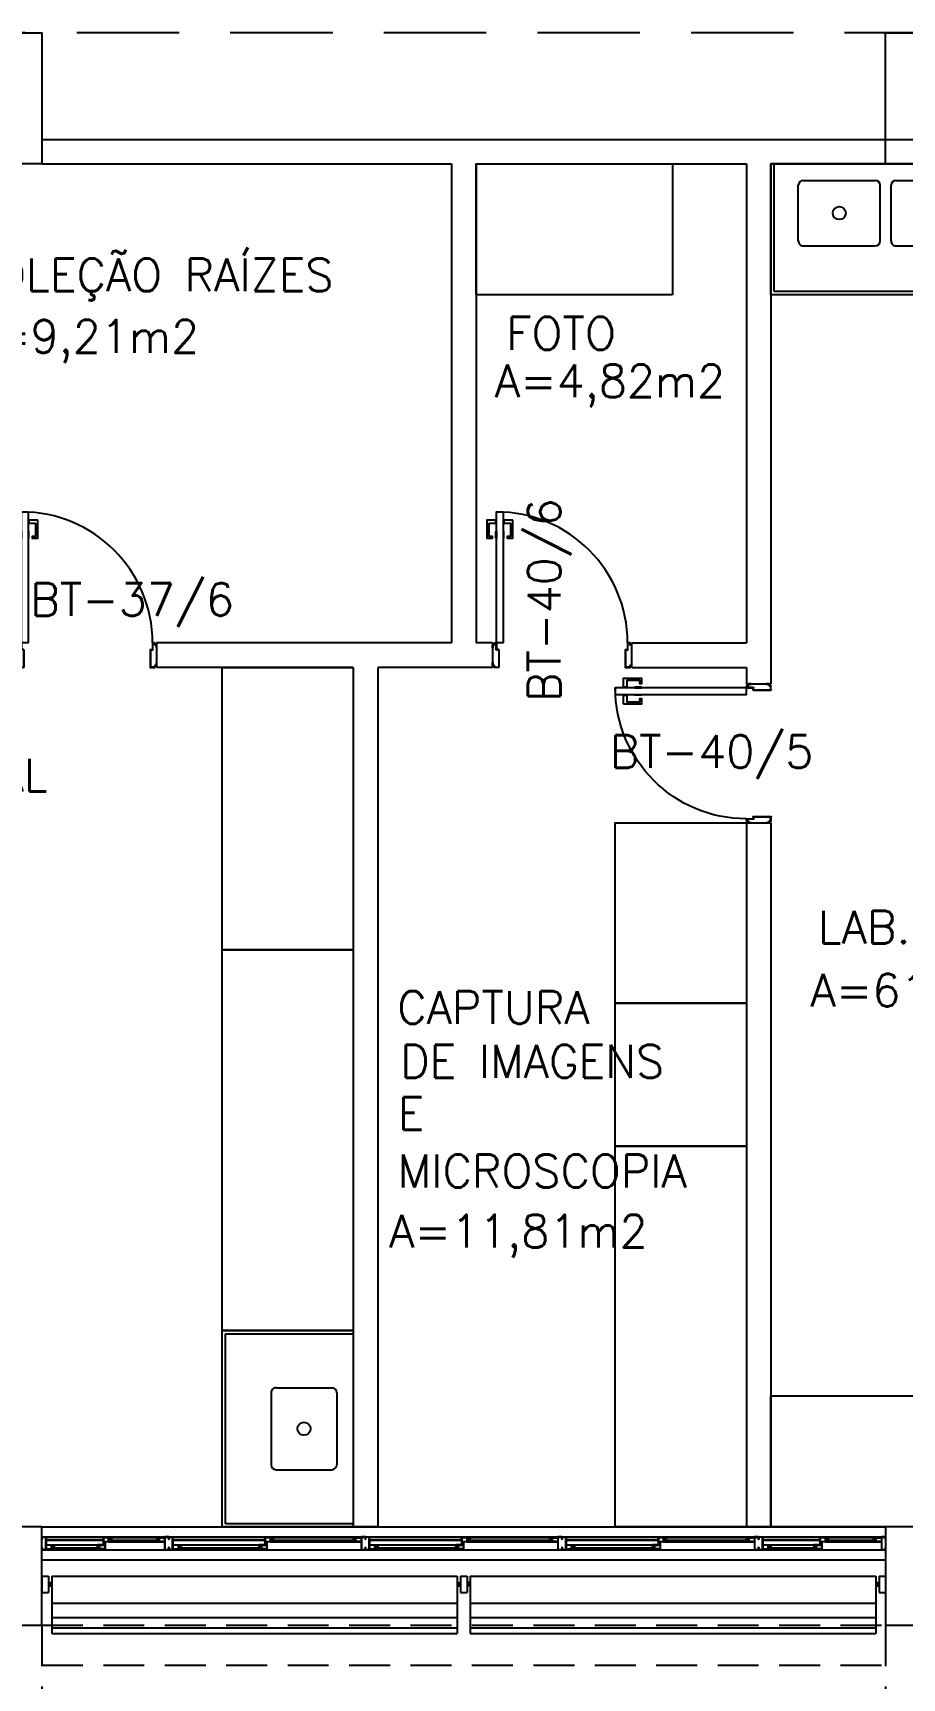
# Model space of a CAD drawing. Header units: millimetres. Extents: x 2128 to 2646, y 1972 to 2207.
# Drawn here: x 2414.61 to 2419.91, y 2008.99 to 2019.04 of the extents above; entities that cross this region are included whole.
import ezdxf

# ---------------------------------------------------------------- set-up
doc = ezdxf.new("R2010")
doc.units = ezdxf.units.MM
doc.linetypes.add('HIDDEN', pattern=[0.375, 0.25, -0.125])
for name, color, linetype in [('AR-ALV', 2, 'Continuous'), ('AR-BANCADAS', 1, 'Continuous'), ('AR-BRISES', 1, 'Continuous'), ('AR-ESQ', 1, 'Continuous'), ('AR-ESTC', 3, 'Continuous'), ('AR-PEITORIL', 1, 'Continuous'), ('AR-PERGOLAPROJ', 1, 'HIDDEN'), ('AR-PORTA', 1, 'Continuous'), ('AR-PROJ', 1, 'HIDDEN'), ('BC- VISTA', 1, 'Continuous'), ('BC-CUBA', 1, 'Continuous'), ('BR-LINHAS', 1, 'Continuous'), ('BR-MONTANTE', 242, 'Continuous'), ('BR-PAINEL', 1, 'Continuous'), ('BR-SUPORTE', 1, 'Continuous'), ('COZ1', 1, 'Continuous'), ('DT-ESQ-BAGUETE-C', 1, 'Continuous'), ('DT-ESQ-BAGUETE-V', 1, 'Continuous'), ('DT-ESQ-CHAPA DOBRADA-V', 1, 'Continuous'), ('DT-ESQ-PERFIL CADEIRA-C', 2, 'Continuous'), ('DT-ESQ-PERFIL CADEIRA-V', 2, 'Continuous'), ('DT-ESQ-PERFIL U SIMPLES-C', 2, 'Continuous'), ('DT-ESQ-PERFIL U-C', 2, 'Continuous'), ('DT-ESQ-PERFIL U-V', 1, 'Continuous'), ('DT-ESQ-VIDRO-C', 2, 'Continuous'), ('DT-TXTMOD', 1, 'Continuous'), ('ENDEREÇO', 2, 'Continuous'), ('maçaneta', 1, 'Continuous'), ('mov', 1, 'Continuous'), ('PG-PROJ', 1, 'HIDDEN'), ('PM-PERFIL U-C', 2, 'Continuous'), ('pm1', 2, 'Continuous'), ('TEXTO', 2, 'Continuous'), ('Área', 2, 'Continuous')]:
    doc.layers.add(name, color=color, linetype=linetype)
doc.styles.add('S10', font='simplex.shx', dxfattribs={"height": 0.1})
doc.styles.add('UNB-100', font='simplex.shx', dxfattribs={"height": 0.2})
doc.styles.add('UNB1-100', font='simplex.shx', dxfattribs={"height": 0.2})

# ---------------------------------------------------------------- blocks, each defined once
blk = doc.blocks.new('EF40-P')
at = {"layer": 'DT-ESQ-BAGUETE-C', "ltscale": 0.1}
for points in [[(0.422, -0.08), (0.409, -0.08), (0.409, -0.079), (0.422, -0.079, 0.414214), (0.422, -0.078), (0.422, -0.067, 0.414214), (0.422, -0.067), (0.409, -0.067), (0.409, -0.065), (0.422, -0.065, -0.414214), (0.424, -0.067), (0.424, -0.079, -0.414214)], [(0.702, -0.08), (0.715, -0.08), (0.715, -0.079), (0.702, -0.079, -0.414214), (0.702, -0.078), (0.702, -0.067, -0.414214), (0.702, -0.067), (0.715, -0.067), (0.715, -0.065), (0.702, -0.065, 0.414214), (0.7, -0.067), (0.7, -0.079, 0.414214)], [(1.41, -0.08), (1.396, -0.08), (1.396, -0.079), (1.409, -0.079, 0.414214), (1.41, -0.078), (1.41, -0.067, 0.414214), (1.409, -0.067), (1.396, -0.067), (1.396, -0.065), (1.41, -0.065, -0.414214), (1.411, -0.067), (1.411, -0.079, -0.414214)], [(1.901, -0.08), (1.915, -0.08), (1.915, -0.079), (1.902, -0.079, -0.414214), (1.901, -0.078), (1.901, -0.067, -0.414214), (1.902, -0.067), (1.915, -0.067), (1.915, -0.065), (1.901, -0.065, 0.414214), (1.9, -0.067), (1.9, -0.079, 0.414214)], [(2.61, -0.08), (2.596, -0.08), (2.596, -0.079), (2.609, -0.079, 0.414214), (2.61, -0.078), (2.61, -0.067, 0.414214), (2.609, -0.067), (2.596, -0.067), (2.596, -0.065), (2.61, -0.065, -0.414214), (2.611, -0.067), (2.611, -0.079, -0.414214)], [(3.101, -0.08), (3.115, -0.08), (3.115, -0.079), (3.102, -0.079, -0.414214), (3.101, -0.078), (3.101, -0.067, -0.414214), (3.102, -0.067), (3.115, -0.067), (3.115, -0.065), (3.101, -0.065, 0.414214), (3.1, -0.067), (3.1, -0.079, 0.414214)], [(3.81, -0.08), (3.796, -0.08), (3.796, -0.079), (3.809, -0.079, 0.414214), (3.81, -0.078), (3.81, -0.067, 0.414214), (3.809, -0.067), (3.796, -0.067), (3.796, -0.065), (3.81, -0.065, -0.414214), (3.811, -0.067), (3.811, -0.079, -0.414214)], [(4.301, -0.08), (4.315, -0.08), (4.315, -0.079), (4.302, -0.079, -0.414214), (4.301, -0.078), (4.301, -0.067, -0.414214), (4.302, -0.067), (4.315, -0.067), (4.315, -0.065), (4.301, -0.065, 0.414214), (4.3, -0.067), (4.3, -0.079, 0.414214)], [(4.797, -0.08), (4.784, -0.08), (4.784, -0.079), (4.797, -0.079, 0.414214), (4.797, -0.078), (4.797, -0.067, 0.414214), (4.797, -0.067), (4.784, -0.067), (4.784, -0.065), (4.797, -0.065, -0.414214), (4.799, -0.067), (4.799, -0.079, -0.414214)], [(5.076, -0.08), (5.09, -0.08), (5.09, -0.079), (5.077, -0.079, -0.414214), (5.076, -0.078), (5.076, -0.067, -0.414214), (5.077, -0.067), (5.09, -0.067), (5.09, -0.065), (5.076, -0.065, 0.414214), (5.075, -0.067), (5.075, -0.079, 0.414214)], [(0.073, -0.125), (0.06, -0.125), (0.06, -0.124), (0.073, -0.124, 0.414214), (0.073, -0.123), (0.073, -0.112, 0.414214), (0.073, -0.112), (0.06, -0.112), (0.06, -0.11), (0.073, -0.11, -0.414214), (0.075, -0.112), (0.075, -0.124, -0.414214)], [(0.339, -0.125), (0.352, -0.125), (0.352, -0.124), (0.34, -0.124, -0.414214), (0.339, -0.123), (0.339, -0.112, -0.414214), (0.34, -0.112), (0.352, -0.112), (0.352, -0.11), (0.339, -0.11, 0.414214), (0.337, -0.112), (0.337, -0.124, 0.414214)], [(0.848, -0.125), (0.835, -0.125), (0.835, -0.124), (0.848, -0.124, 0.414214), (0.848, -0.123), (0.848, -0.112, 0.414214), (0.848, -0.112), (0.835, -0.112), (0.835, -0.11), (0.848, -0.11, -0.414214), (0.85, -0.112), (0.85, -0.124, -0.414214)], [(1.326, -0.125), (1.34, -0.125), (1.34, -0.124), (1.327, -0.124, -0.414214), (1.326, -0.123), (1.326, -0.112, -0.414214), (1.327, -0.112), (1.34, -0.112), (1.34, -0.11), (1.326, -0.11, 0.414214), (1.325, -0.112), (1.325, -0.124, 0.414214)], [(2.048, -0.125), (2.035, -0.125), (2.035, -0.124), (2.048, -0.124, 0.414214), (2.048, -0.123), (2.048, -0.112, 0.414214), (2.048, -0.112), (2.035, -0.112), (2.035, -0.11), (2.048, -0.11, -0.414214), (2.05, -0.112), (2.05, -0.124, -0.414214)], [(2.526, -0.125), (2.54, -0.125), (2.54, -0.124), (2.527, -0.124, -0.414214), (2.526, -0.123), (2.526, -0.112, -0.414214), (2.527, -0.112), (2.54, -0.112), (2.54, -0.11), (2.526, -0.11, 0.414214), (2.525, -0.112), (2.525, -0.124, 0.414214)], [(3.248, -0.125), (3.235, -0.125), (3.235, -0.124), (3.248, -0.124, 0.414214), (3.248, -0.123), (3.248, -0.112, 0.414214), (3.248, -0.112), (3.235, -0.112), (3.235, -0.11), (3.248, -0.11, -0.414214), (3.25, -0.112), (3.25, -0.124, -0.414214)], [(3.726, -0.125), (3.74, -0.125), (3.74, -0.124), (3.727, -0.124, -0.414214), (3.726, -0.123), (3.726, -0.112, -0.414214), (3.727, -0.112), (3.74, -0.112), (3.74, -0.11), (3.726, -0.11, 0.414214), (3.725, -0.112), (3.725, -0.124, 0.414214)], [(4.448, -0.125), (4.435, -0.125), (4.435, -0.124), (4.448, -0.124, 0.414214), (4.448, -0.123), (4.448, -0.112, 0.414214), (4.448, -0.112), (4.435, -0.112), (4.435, -0.11), (4.448, -0.11, -0.414214), (4.45, -0.112), (4.45, -0.124, -0.414214)], [(4.714, -0.125), (4.727, -0.125), (4.727, -0.124), (4.714, -0.124, -0.414214), (4.714, -0.123), (4.714, -0.112, -0.414214), (4.714, -0.112), (4.727, -0.112), (4.727, -0.11), (4.714, -0.11, 0.414214), (4.712, -0.112), (4.712, -0.124, 0.414214)]]:
    blk.add_lwpolyline(points, format="xyb", close=True, dxfattribs=at)
at = {"layer": 'DT-ESQ-BAGUETE-V', "ltscale": 0.1}
for p, q in [((0.422, -0.065), (0.702, -0.065)), ((1.41, -0.065), (1.901, -0.065)), ((2.61, -0.065), (3.101, -0.065)), ((3.81, -0.065), (4.301, -0.065)), ((4.797, -0.065), (5.076, -0.065)), ((0.073, -0.11), (0.339, -0.11)), ((0.848, -0.11), (1.326, -0.11)), ((2.048, -0.11), (2.526, -0.11)), ((3.248, -0.11), (3.726, -0.11)), ((4.448, -0.11), (4.714, -0.11))]:
    blk.add_line(p, q, dxfattribs=at)
at = {"layer": 'DT-ESQ-CHAPA DOBRADA-V', "ltscale": 0.1}
for p, q in [((0.025, -0.077), (0.374, -0.077)), ((0.025, -0.08), (0.374, -0.08)), ((0.8, -0.077), (1.361, -0.077)), ((0.8, -0.08), (1.361, -0.08)), ((2, -0.077), (2.561, -0.077)), ((2, -0.08), (2.561, -0.08)), ((3.2, -0.077), (3.761, -0.077)), ((3.2, -0.08), (3.761, -0.08)), ((4.4, -0.077), (4.749, -0.077)), ((4.4, -0.08), (4.749, -0.08))]:
    blk.add_line(p, q, dxfattribs=at)
at = {"layer": 'DT-ESQ-PERFIL CADEIRA-C', "ltscale": 0.1}
for p, q in [((0.376, -0.088), (0.422, -0.088)), ((0.75, -0.088), (0.702, -0.088)), ((1.363, -0.088), (1.41, -0.088)), ((1.95, -0.088), (1.901, -0.088)), ((2.563, -0.088), (2.61, -0.088)), ((3.15, -0.088), (3.101, -0.088)), ((3.763, -0.088), (3.81, -0.088)), ((4.35, -0.088), (4.301, -0.088)), ((4.751, -0.088), (4.797, -0.088)), ((5.125, -0.088), (5.076, -0.088)), ((0.025, -0.134), (0.073, -0.134)), ((0.385, -0.134), (0.339, -0.134)), ((0.8, -0.134), (0.848, -0.134)), ((1.373, -0.134), (1.326, -0.134)), ((2, -0.134), (2.048, -0.134)), ((2.573, -0.134), (2.526, -0.134)), ((3.2, -0.134), (3.248, -0.134)), ((3.773, -0.134), (3.726, -0.134)), ((4.4, -0.134), (4.448, -0.134)), ((4.76, -0.134), (4.714, -0.134))]:
    blk.add_line(p, q, dxfattribs=at)
for points in [[(0.422, -0.087, -1), (0.422, -0.09), (0.376, -0.09, -0.414214), (0.374, -0.088), (0.374, -0.067, -0.414214), (0.376, -0.065), (0.407, -0.065, -0.414214), (0.409, -0.067), (0.409, -0.087)], [(0.409, -0.088, -0.198913), (0.408, -0.088, -0.198913), (0.407, -0.087), (0.407, -0.067, 0.414214), (0.407, -0.067), (0.376, -0.067, 0.414214), (0.375, -0.067), (0.375, -0.088, 0.414214), (0.376, -0.088)], [(0.702, -0.09), (0.75, -0.09), (0.75, -0.088), (0.715, -0.088, 0.198912), (0.716, -0.088, 0.198913), (0.716, -0.087), (0.716, -0.067, -0.414214), (0.717, -0.067), (0.75, -0.067), (0.75, -0.065), (0.716, -0.065, 0.414214), (0.715, -0.067), (0.715, -0.079), (0.715, -0.08), (0.715, -0.087), (0.702, -0.087, 1)], [(1.41, -0.087, -1), (1.41, -0.09), (1.363, -0.09, -0.414214), (1.361, -0.088), (1.361, -0.067, -0.414214), (1.363, -0.065), (1.395, -0.065, -0.414214), (1.396, -0.067), (1.396, -0.087)], [(1.396, -0.088, -0.198913), (1.395, -0.088, -0.198913), (1.395, -0.087), (1.395, -0.067, 0.414214), (1.394, -0.067), (1.363, -0.067, 0.414214), (1.363, -0.067), (1.363, -0.088, 0.414214), (1.363, -0.088)], [(1.901, -0.09), (1.95, -0.09), (1.95, -0.088), (1.915, -0.088, 0.198912), (1.916, -0.088, 0.198913), (1.916, -0.087), (1.916, -0.067, -0.414214), (1.917, -0.067), (1.95, -0.067), (1.95, -0.065), (1.916, -0.065, 0.414214), (1.915, -0.067), (1.915, -0.079), (1.915, -0.08), (1.915, -0.087), (1.901, -0.087, 1)], [(2.61, -0.087, -1), (2.61, -0.09), (2.563, -0.09, -0.414214), (2.561, -0.088), (2.561, -0.067, -0.414214), (2.563, -0.065), (2.595, -0.065, -0.414214), (2.596, -0.067), (2.596, -0.087)], [(2.596, -0.088, -0.198913), (2.595, -0.088, -0.198913), (2.595, -0.087), (2.595, -0.067, 0.414214), (2.594, -0.067), (2.563, -0.067, 0.414214), (2.563, -0.067), (2.563, -0.088, 0.414214), (2.563, -0.088)], [(3.101, -0.09), (3.15, -0.09), (3.15, -0.088), (3.115, -0.088, 0.198912), (3.116, -0.088, 0.198913), (3.116, -0.087), (3.116, -0.067, -0.414214), (3.117, -0.067), (3.15, -0.067), (3.15, -0.065), (3.116, -0.065, 0.414214), (3.115, -0.067), (3.115, -0.079), (3.115, -0.08), (3.115, -0.087), (3.101, -0.087, 1)], [(3.81, -0.087, -1), (3.81, -0.09), (3.763, -0.09, -0.414214), (3.761, -0.088), (3.761, -0.067, -0.414214), (3.763, -0.065), (3.795, -0.065, -0.414214), (3.796, -0.067), (3.796, -0.087)], [(3.796, -0.088, -0.198913), (3.795, -0.088, -0.198913), (3.795, -0.087), (3.795, -0.067, 0.414214), (3.794, -0.067), (3.763, -0.067, 0.414214), (3.763, -0.067), (3.763, -0.088, 0.414214), (3.763, -0.088)], [(4.301, -0.09), (4.35, -0.09), (4.35, -0.088), (4.315, -0.088, 0.198912), (4.316, -0.088, 0.198913), (4.316, -0.087), (4.316, -0.067, -0.414214), (4.317, -0.067), (4.35, -0.067), (4.35, -0.065), (4.316, -0.065, 0.414214), (4.315, -0.067), (4.315, -0.079), (4.315, -0.08), (4.315, -0.087), (4.301, -0.087, 1)], [(4.797, -0.087, -1), (4.797, -0.09), (4.751, -0.09, -0.414214), (4.749, -0.088), (4.749, -0.067, -0.414214), (4.751, -0.065), (4.782, -0.065, -0.414214), (4.784, -0.067), (4.784, -0.087)], [(4.784, -0.088, -0.198913), (4.783, -0.088, -0.198913), (4.782, -0.087), (4.782, -0.067, 0.414214), (4.782, -0.067), (4.751, -0.067, 0.414214), (4.75, -0.067), (4.75, -0.088, 0.414214), (4.751, -0.088)], [(5.076, -0.09), (5.125, -0.09), (5.125, -0.088), (5.09, -0.088, 0.198912), (5.091, -0.088, 0.198913), (5.091, -0.087), (5.091, -0.067, -0.414214), (5.092, -0.067), (5.125, -0.067), (5.125, -0.065), (5.091, -0.065, 0.414214), (5.09, -0.067), (5.09, -0.079), (5.09, -0.08), (5.09, -0.087), (5.076, -0.087, 1)], [(0.073, -0.135), (0.025, -0.135), (0.025, -0.134), (0.06, -0.134, -0.198912), (0.059, -0.133, -0.198913), (0.059, -0.132), (0.059, -0.112, 0.414214), (0.058, -0.112), (0.025, -0.112), (0.025, -0.11), (0.059, -0.11, -0.414214), (0.06, -0.112), (0.06, -0.124), (0.06, -0.125), (0.06, -0.132), (0.073, -0.132, -1)], [(0.339, -0.132, 1), (0.339, -0.135), (0.385, -0.135, 0.414214), (0.387, -0.133), (0.387, -0.112, 0.414214), (0.385, -0.11), (0.354, -0.11, 0.414214), (0.352, -0.112), (0.352, -0.132)], [(0.352, -0.134, 0.198913), (0.354, -0.133, 0.198913), (0.354, -0.132), (0.354, -0.112, -0.414214), (0.354, -0.112), (0.385, -0.112, -0.414214), (0.386, -0.112), (0.386, -0.133, -0.414214), (0.385, -0.134)], [(0.848, -0.135), (0.8, -0.135), (0.8, -0.134), (0.835, -0.134, -0.198912), (0.834, -0.133, -0.198913), (0.833, -0.132), (0.833, -0.112, 0.414214), (0.833, -0.112), (0.8, -0.112), (0.8, -0.11), (0.833, -0.11, -0.414214), (0.835, -0.112), (0.835, -0.124), (0.835, -0.125), (0.835, -0.132), (0.848, -0.132, -1)], [(1.326, -0.132, 1), (1.326, -0.135), (1.373, -0.135, 0.414214), (1.375, -0.133), (1.375, -0.112, 0.414214), (1.373, -0.11), (1.341, -0.11, 0.414214), (1.34, -0.112), (1.34, -0.132)], [(1.34, -0.134, 0.198913), (1.341, -0.133, 0.198913), (1.341, -0.132), (1.341, -0.112, -0.414214), (1.342, -0.112), (1.373, -0.112, -0.414214), (1.373, -0.112), (1.373, -0.133, -0.414214), (1.373, -0.134)], [(2.048, -0.135), (2, -0.135), (2, -0.134), (2.035, -0.134, -0.198912), (2.034, -0.133, -0.198913), (2.033, -0.132), (2.033, -0.112, 0.414214), (2.033, -0.112), (2, -0.112), (2, -0.11), (2.033, -0.11, -0.414214), (2.035, -0.112), (2.035, -0.124), (2.035, -0.125), (2.035, -0.132), (2.048, -0.132, -1)], [(2.526, -0.132, 1), (2.526, -0.135), (2.573, -0.135, 0.414214), (2.575, -0.133), (2.575, -0.112, 0.414214), (2.573, -0.11), (2.541, -0.11, 0.414214), (2.54, -0.112), (2.54, -0.132)], [(2.54, -0.134, 0.198913), (2.541, -0.133, 0.198913), (2.541, -0.132), (2.541, -0.112, -0.414214), (2.542, -0.112), (2.573, -0.112, -0.414214), (2.573, -0.112), (2.573, -0.133, -0.414214), (2.573, -0.134)], [(3.248, -0.135), (3.2, -0.135), (3.2, -0.134), (3.235, -0.134, -0.198912), (3.234, -0.133, -0.198913), (3.233, -0.132), (3.233, -0.112, 0.414214), (3.233, -0.112), (3.2, -0.112), (3.2, -0.11), (3.233, -0.11, -0.414214), (3.235, -0.112), (3.235, -0.124), (3.235, -0.125), (3.235, -0.132), (3.248, -0.132, -1)], [(3.726, -0.132, 1), (3.726, -0.135), (3.773, -0.135, 0.414214), (3.775, -0.133), (3.775, -0.112, 0.414214), (3.773, -0.11), (3.741, -0.11, 0.414214), (3.74, -0.112), (3.74, -0.132)], [(3.74, -0.134, 0.198913), (3.741, -0.133, 0.198913), (3.741, -0.132), (3.741, -0.112, -0.414214), (3.742, -0.112), (3.773, -0.112, -0.414214), (3.773, -0.112), (3.773, -0.133, -0.414214), (3.773, -0.134)], [(4.448, -0.135), (4.4, -0.135), (4.4, -0.134), (4.435, -0.134, -0.198912), (4.434, -0.133, -0.198913), (4.433, -0.132), (4.433, -0.112, 0.414214), (4.433, -0.112), (4.4, -0.112), (4.4, -0.11), (4.433, -0.11, -0.414214), (4.435, -0.112), (4.435, -0.124), (4.435, -0.125), (4.435, -0.132), (4.448, -0.132, -1)], [(4.714, -0.132, 1), (4.714, -0.135), (4.76, -0.135, 0.414214), (4.762, -0.133), (4.762, -0.112, 0.414214), (4.76, -0.11), (4.729, -0.11, 0.414214), (4.727, -0.112), (4.727, -0.132)], [(4.727, -0.134, 0.198913), (4.729, -0.133, 0.198913), (4.729, -0.132), (4.729, -0.112, -0.414214), (4.729, -0.112), (4.76, -0.112, -0.414214), (4.761, -0.112), (4.761, -0.133, -0.414214), (4.76, -0.134)]]:
    blk.add_lwpolyline(points, format="xyb", close=True, dxfattribs=at)
at = {"layer": 'DT-ESQ-PERFIL CADEIRA-V', "ltscale": 0.1}
for p, q in [((0.407, -0.09), (0.702, -0.09)), ((1.395, -0.09), (1.901, -0.09)), ((2.595, -0.09), (3.101, -0.09)), ((3.795, -0.09), (4.301, -0.09)), ((4.782, -0.09), (5.076, -0.09)), ((0.073, -0.135), (0.339, -0.135)), ((0.848, -0.135), (1.326, -0.135)), ((2.048, -0.135), (2.526, -0.135)), ((3.248, -0.135), (3.726, -0.135)), ((4.448, -0.135), (4.714, -0.135))]:
    blk.add_line(p, q, dxfattribs=at)
at = {"layer": 'DT-ESQ-PERFIL U SIMPLES-C', "ltscale": 0.1}
for points in [[(0.376, -0.102), (0.384, -0.102), (0.384, -0.1), (0.376, -0.1, -0.414214), (0.375, -0.1), (0.375, -0.092, -0.414214), (0.376, -0.091), (0.384, -0.091), (0.384, -0.09), (0.376, -0.09, 0.414214), (0.374, -0.092), (0.374, -0.1, 0.414214)], [(0.385, -0.098), (0.377, -0.098), (0.377, -0.1), (0.385, -0.1, -0.414214), (0.386, -0.1), (0.386, -0.108, -0.414214), (0.385, -0.109), (0.377, -0.109), (0.377, -0.11), (0.385, -0.11, 0.414214), (0.387, -0.108), (0.387, -0.1, 0.414214)], [(1.363, -0.102), (1.371, -0.102), (1.371, -0.1), (1.363, -0.1, -0.414214), (1.363, -0.1), (1.363, -0.092, -0.414214), (1.363, -0.091), (1.371, -0.091), (1.371, -0.09), (1.363, -0.09, 0.414214), (1.361, -0.092), (1.361, -0.1, 0.414214)], [(1.373, -0.098), (1.365, -0.098), (1.365, -0.1), (1.373, -0.1, -0.414214), (1.373, -0.1), (1.373, -0.108, -0.414214), (1.373, -0.109), (1.365, -0.109), (1.365, -0.11), (1.373, -0.11, 0.414214), (1.375, -0.108), (1.375, -0.1, 0.414214)], [(2.563, -0.102), (2.571, -0.102), (2.571, -0.1), (2.563, -0.1, -0.414214), (2.563, -0.1), (2.563, -0.092, -0.414214), (2.563, -0.091), (2.571, -0.091), (2.571, -0.09), (2.563, -0.09, 0.414214), (2.561, -0.092), (2.561, -0.1, 0.414214)], [(2.573, -0.098), (2.565, -0.098), (2.565, -0.1), (2.573, -0.1, -0.414214), (2.573, -0.1), (2.573, -0.108, -0.414214), (2.573, -0.109), (2.565, -0.109), (2.565, -0.11), (2.573, -0.11, 0.414214), (2.575, -0.108), (2.575, -0.1, 0.414214)], [(3.763, -0.102), (3.771, -0.102), (3.771, -0.1), (3.763, -0.1, -0.414214), (3.763, -0.1), (3.763, -0.092, -0.414214), (3.763, -0.091), (3.771, -0.091), (3.771, -0.09), (3.763, -0.09, 0.414214), (3.761, -0.092), (3.761, -0.1, 0.414214)], [(3.773, -0.098), (3.765, -0.098), (3.765, -0.1), (3.773, -0.1, -0.414214), (3.773, -0.1), (3.773, -0.108, -0.414214), (3.773, -0.109), (3.765, -0.109), (3.765, -0.11), (3.773, -0.11, 0.414214), (3.775, -0.108), (3.775, -0.1, 0.414214)], [(4.751, -0.102), (4.759, -0.102), (4.759, -0.1), (4.751, -0.1, -0.414214), (4.75, -0.1), (4.75, -0.092, -0.414214), (4.751, -0.091), (4.759, -0.091), (4.759, -0.09), (4.751, -0.09, 0.414214), (4.749, -0.092), (4.749, -0.1, 0.414214)], [(4.76, -0.098), (4.752, -0.098), (4.752, -0.1), (4.76, -0.1, -0.414214), (4.761, -0.1), (4.761, -0.108, -0.414214), (4.76, -0.109), (4.752, -0.109), (4.752, -0.11), (4.76, -0.11, 0.414214), (4.762, -0.108), (4.762, -0.1, 0.414214)]]:
    blk.add_lwpolyline(points, format="xyb", close=True, dxfattribs=at)
at = {"layer": 'DT-ESQ-PERFIL U-C', "ltscale": 0.1}
for points in [[(0, -0.062, -0.414214), (0.001, -0.06), (0.023, -0.06, -0.414214), (0.025, -0.062), (0.025, -0.139, -0.414214), (0.023, -0.14), (0.001, -0.14, -0.414214), (0, -0.139), (0, -0.125), (0.001, -0.125), (0.001, -0.138, 0.414214), (0.002, -0.139), (0.023, -0.139, 0.414214), (0.023, -0.138), (0.023, -0.062, 0.414214), (0.023, -0.062), (0.002, -0.062, 0.414214), (0.001, -0.062), (0.001, -0.075), (0, -0.075)], [(0.775, -0.062, 0.414214), (0.773, -0.06), (0.751, -0.06, 0.414214), (0.75, -0.062), (0.75, -0.139, 0.414214), (0.751, -0.14), (0.773, -0.14, 0.414214), (0.775, -0.139), (0.775, -0.125), (0.773, -0.125), (0.773, -0.138, -0.414214), (0.773, -0.139), (0.752, -0.139, -0.414214), (0.751, -0.138), (0.751, -0.062, -0.414214), (0.752, -0.062), (0.773, -0.062, -0.414214), (0.773, -0.062), (0.773, -0.075), (0.775, -0.075)], [(0.775, -0.062, -0.414214), (0.776, -0.06), (0.798, -0.06, -0.414214), (0.8, -0.062), (0.8, -0.139, -0.414214), (0.798, -0.14), (0.776, -0.14, -0.414214), (0.775, -0.139), (0.775, -0.125), (0.776, -0.125), (0.776, -0.138, 0.414214), (0.777, -0.139), (0.798, -0.139, 0.414214), (0.798, -0.138), (0.798, -0.062, 0.414214), (0.798, -0.062), (0.777, -0.062, 0.414214), (0.776, -0.062), (0.776, -0.075), (0.775, -0.075)], [(1.975, -0.062, 0.414214), (1.973, -0.06), (1.951, -0.06, 0.414214), (1.95, -0.062), (1.95, -0.139, 0.414214), (1.951, -0.14), (1.973, -0.14, 0.414214), (1.975, -0.139), (1.975, -0.125), (1.973, -0.125), (1.973, -0.138, -0.414214), (1.973, -0.139), (1.952, -0.139, -0.414214), (1.951, -0.138), (1.951, -0.062, -0.414214), (1.952, -0.062), (1.973, -0.062, -0.414214), (1.973, -0.062), (1.973, -0.075), (1.975, -0.075)], [(1.975, -0.062, -0.414214), (1.976, -0.06), (1.998, -0.06, -0.414214), (2, -0.062), (2, -0.139, -0.414214), (1.998, -0.14), (1.976, -0.14, -0.414214), (1.975, -0.139), (1.975, -0.125), (1.976, -0.125), (1.976, -0.138, 0.414214), (1.977, -0.139), (1.998, -0.139, 0.414214), (1.998, -0.138), (1.998, -0.062, 0.414214), (1.998, -0.062), (1.977, -0.062, 0.414214), (1.976, -0.062), (1.976, -0.075), (1.975, -0.075)], [(3.175, -0.062, 0.414214), (3.173, -0.06), (3.151, -0.06, 0.414214), (3.15, -0.062), (3.15, -0.139, 0.414214), (3.151, -0.14), (3.173, -0.14, 0.414214), (3.175, -0.139), (3.175, -0.125), (3.173, -0.125), (3.173, -0.138, -0.414214), (3.173, -0.139), (3.152, -0.139, -0.414214), (3.151, -0.138), (3.151, -0.062, -0.414214), (3.152, -0.062), (3.173, -0.062, -0.414214), (3.173, -0.062), (3.173, -0.075), (3.175, -0.075)], [(3.175, -0.062, -0.414214), (3.176, -0.06), (3.198, -0.06, -0.414214), (3.2, -0.062), (3.2, -0.139, -0.414214), (3.198, -0.14), (3.176, -0.14, -0.414214), (3.175, -0.139), (3.175, -0.125), (3.176, -0.125), (3.176, -0.138, 0.414214), (3.177, -0.139), (3.198, -0.139, 0.414214), (3.198, -0.138), (3.198, -0.062, 0.414214), (3.198, -0.062), (3.177, -0.062, 0.414214), (3.176, -0.062), (3.176, -0.075), (3.175, -0.075)], [(4.375, -0.062, 0.414214), (4.373, -0.06), (4.351, -0.06, 0.414214), (4.35, -0.062), (4.35, -0.139, 0.414214), (4.351, -0.14), (4.373, -0.14, 0.414214), (4.375, -0.139), (4.375, -0.125), (4.373, -0.125), (4.373, -0.138, -0.414214), (4.373, -0.139), (4.352, -0.139, -0.414214), (4.351, -0.138), (4.351, -0.062, -0.414214), (4.352, -0.062), (4.373, -0.062, -0.414214), (4.373, -0.062), (4.373, -0.075), (4.375, -0.075)], [(4.375, -0.062, -0.414214), (4.376, -0.06), (4.398, -0.06, -0.414214), (4.4, -0.062), (4.4, -0.139, -0.414214), (4.398, -0.14), (4.376, -0.14, -0.414214), (4.375, -0.139), (4.375, -0.125), (4.376, -0.125), (4.376, -0.138, 0.414214), (4.377, -0.139), (4.398, -0.139, 0.414214), (4.398, -0.138), (4.398, -0.062, 0.414214), (4.398, -0.062), (4.377, -0.062, 0.414214), (4.376, -0.062), (4.376, -0.075), (4.375, -0.075)], [(5.15, -0.062, 0.414214), (5.148, -0.06), (5.126, -0.06, 0.414214), (5.125, -0.062), (5.125, -0.139, 0.414214), (5.126, -0.14), (5.148, -0.14, 0.414214), (5.15, -0.139), (5.15, -0.125), (5.148, -0.125), (5.148, -0.138, -0.414214), (5.148, -0.139), (5.127, -0.139, -0.414214), (5.126, -0.138), (5.126, -0.062, -0.414214), (5.127, -0.062), (5.148, -0.062, -0.414214), (5.148, -0.062), (5.148, -0.075), (5.15, -0.075)]]:
    blk.add_lwpolyline(points, format="xyb", close=True, dxfattribs=at)
at = {"layer": 'DT-ESQ-PERFIL U-V', "ltscale": 0.1}
for p, q in [((0.023, -0.06), (0.751, -0.06)), ((0.798, -0.06), (1.951, -0.06)), ((1.998, -0.06), (3.151, -0.06)), ((3.198, -0.06), (4.351, -0.06)), ((4.398, -0.06), (5.126, -0.06)), ((0.023, -0.14), (0.751, -0.14)), ((0.798, -0.14), (1.951, -0.14)), ((1.998, -0.14), (3.151, -0.14)), ((3.198, -0.14), (4.351, -0.14)), ((4.398, -0.14), (5.126, -0.14))]:
    blk.add_line(p, q, dxfattribs=at)
at = {"layer": 'DT-ESQ-VIDRO-C', "ltscale": 0.1}
for points in [[(0.713, -0.085), (0.713, -0.082), (0.412, -0.082), (0.412, -0.085)], [(1.912, -0.085), (1.912, -0.082), (1.399, -0.082), (1.399, -0.085)], [(3.112, -0.085), (3.112, -0.082), (2.599, -0.082), (2.599, -0.085)], [(4.312, -0.085), (4.312, -0.082), (3.799, -0.082), (3.799, -0.085)], [(5.087, -0.085), (5.087, -0.082), (4.786, -0.082), (4.786, -0.085)], [(0.063, -0.13), (0.063, -0.127), (0.349, -0.127), (0.349, -0.13)], [(0.838, -0.13), (0.838, -0.127), (1.337, -0.127), (1.337, -0.13)], [(2.038, -0.13), (2.038, -0.127), (2.537, -0.127), (2.537, -0.13)], [(3.238, -0.13), (3.238, -0.127), (3.737, -0.127), (3.737, -0.13)], [(4.438, -0.13), (4.438, -0.127), (4.724, -0.127), (4.724, -0.13)]]:
    blk.add_lwpolyline(points, close=True, dxfattribs=at)
at = {"layer": 'DT-TXTMOD', "ltscale": 0.1, "style": 'S10', "flags": 3}
for tag, p in [('M01', (0.025, -0.28)), ('M02', (0.325, -0.28)), ('M03', (0.627, -0.28)), ('M04', (0.929, -0.28)), ('M05', (1.231, -0.28)), ('M06', (1.532, -0.28)), ('M07', (1.834, -0.28)), ('M08', (2.136, -0.28)), ('M09', (2.438, -0.28)), ('M10', (2.739, -0.28)), ('M11', (3.041, -0.28)), ('M12', (3.343, -0.28)), ('M13', (3.645, -0.28)), ('M14', (3.946, -0.28)), ('M15', (4.248, -0.28)), ('M16', (4.55, -0.28)), ('M17', (4.852, -0.28))]:
    blk.add_attdef(tag, p, '', height=0.1, dxfattribs=at)
blk = doc.blocks.new('BR-MODULO1')
at = {"layer": 'BR-LINHAS'}
for p, q in [((0.06, -0.265), (2.535, -0.265)), ((2.615, -0.265), (5.09, -0.265)), ((0.06, -0.352), (2.535, -0.352)), ((2.615, -0.352), (5.09, -0.352)), ((0.06, -0.415), (2.535, -0.415)), ((2.615, -0.415), (5.09, -0.415))]:
    blk.add_line(p, q, dxfattribs=at)
at = {"layer": 'BR-MONTANTE'}
for p, q in [((0, -0.1), (0, -0.2)), ((0, -0.1), (0.04, -0.1)), ((0.04, -0.1), (0.04, -0.2)), ((2.555, -0.1), (2.595, -0.1)), ((2.555, -0.1), (2.555, -0.2)), ((2.595, -0.1), (2.595, -0.2)), ((5.11, -0.1), (5.11, -0.2)), ((5.11, -0.1), (5.15, -0.1)), ((5.15, -0.1), (5.15, -0.2)), ((0, -0.2), (0.04, -0.2)), ((2.555, -0.2), (2.595, -0.2)), ((5.11, -0.2), (5.15, -0.2))]:
    blk.add_line(p, q, dxfattribs=at)
at = {"layer": 'BR-PAINEL'}
for p, q in [((0.06, -0.1), (2.535, -0.1)), ((0.06, -0.1), (0.06, -0.45)), ((2.535, -0.1), (2.535, -0.45)), ((2.615, -0.1), (2.615, -0.45)), ((2.615, -0.1), (5.09, -0.1)), ((5.09, -0.1), (5.09, -0.45)), ((0.06, -0.45), (2.535, -0.45)), ((2.615, -0.45), (5.09, -0.45))]:
    blk.add_line(p, q, dxfattribs=at)
at = {"layer": 'BR-SUPORTE'}
for p, q in [((0.04, -0.14), (0.06, -0.14)), ((0.04, -0.16), (0.06, -0.16)), ((0.05, -0.14), (0.05, -0.16)), ((2.535, -0.14), (2.555, -0.14)), ((2.535, -0.16), (2.555, -0.16)), ((2.545, -0.14), (2.545, -0.16)), ((2.615, -0.14), (2.595, -0.14)), ((2.615, -0.16), (2.595, -0.16)), ((2.605, -0.14), (2.605, -0.16)), ((5.09, -0.14), (5.11, -0.14)), ((5.09, -0.16), (5.11, -0.16)), ((5.1, -0.14), (5.1, -0.16))]:
    blk.add_line(p, q, dxfattribs=at)
blk = doc.blocks.new('PG-MODULO1-PJ-B')
at = {"layer": 'PG-PROJ'}
for p, q in [((0, 0), (0, -3)), ((5.55, 0), (5.55, -3)), ((0.2, 0), (5.35, 0)), ((0.2, 0), (0.2, -3)), ((5.35, 0), (5.35, -3)), ((0.2, -0.245), (5.35, -0.245)), ((0.2, -0.555), (5.35, -0.555)), ((0.2, -0.685), (5.35, -0.685)), ((0.2, -0.995), (5.35, -0.995)), ((0.2, -1.125), (5.35, -1.125)), ((0.2, -1.435), (5.35, -1.435)), ((0.2, -1.565), (5.35, -1.565)), ((0.2, -1.875), (5.35, -1.875)), ((0.2, -2.005), (5.35, -2.005)), ((0.2, -2.315), (5.35, -2.315)), ((0.2, -2.445), (5.35, -2.445)), ((0.2, -2.755), (5.35, -2.755)), ((0.2, -3), (0, -3)), ((5.35, -3), (5.55, -3))]:
    blk.add_line(p, q, dxfattribs=at)
blk = doc.blocks.new('PM3')
at = {"layer": 'maçaneta'}
for points in [[(0.02, 0.825), (-0.035, 0.825), (-0.035, 0.715), (0, 0.715), (0, 0.725), (-0.02, 0.725), (-0.02, 0.804, -0.414214), (-0.019, 0.805), (0.02, 0.805)], [(0.125, 0.825), (0.07, 0.825), (0.07, 0.805), (0.108, 0.805, -0.414214), (0.11, 0.804), (0.11, 0.725), (0.09, 0.725), (0.09, 0.715), (0.125, 0.715)]]:
    blk.add_lwpolyline(points, format="xyb", close=True, dxfattribs=at)
for points in [[(0.02, 0.715), (0.02, 0.755), (0.025, 0.755), (0.025, 0.715)], [(0.07, 0.715), (0.07, 0.755), (0.065, 0.755), (0.065, 0.715)]]:
    blk.add_lwpolyline(points, close=True, dxfattribs=at)
at = {"layer": 'mov'}
blk.add_arc((0.025, 0.075), 0.8, 0, 90, dxfattribs=at)
at = {"layer": 'PM-PERFIL U-C'}
for p, q in [((0, 0.045), (0, 0.063)), ((0.002, 0.045), (0, 0.045)), ((0.001, 0.065), (0.01, 0.065)), ((0.002, 0.063), (0.002, 0.045)), ((0.01, 0.063), (0.002, 0.063)), ((0.01, 0.065), (0.01, 0.073)), ((0.011, 0.075), (0.023, 0.075)), ((0.012, 0.073), (0.012, 0.064)), ((0.023, 0.073), (0.012, 0.073)), ((0.023, 0.033), (0.023, 0.073)), ((0.038, 0.032), (0.024, 0.032)), ((0.025, 0.073), (0.025, 0.034)), ((0.038, 0.034), (0.025, 0.034)), ((0.038, 0.032), (0.038, -0.073)), ((0.04, 0.032), (0.04, -0.074)), ((0.81, 0.032), (0.81, -0.074)), ((0.812, 0.034), (0.825, 0.034)), ((0.812, 0.032), (0.826, 0.032)), ((0.812, 0.032), (0.812, -0.073)), ((0.825, 0.073), (0.825, 0.034)), ((0.839, 0.075), (0.827, 0.075)), ((0.827, 0.073), (0.838, 0.073)), ((0.827, 0.033), (0.827, 0.073)), ((0.838, 0.073), (0.838, 0.064)), ((0.84, 0.065), (0.84, 0.073)), ((0.849, 0.065), (0.84, 0.065)), ((0.84, 0.063), (0.848, 0.063)), ((0.848, 0.063), (0.848, 0.045)), ((0.848, 0.045), (0.85, 0.045)), ((0.85, 0.045), (0.85, 0.063)), ((0, -0.045), (0.002, -0.045)), ((0, -0.064), (0, -0.045)), ((0.01, -0.065), (0.001, -0.065)), ((0.002, -0.045), (0.002, -0.063)), ((0.002, -0.063), (0.01, -0.063)), ((0.01, -0.074), (0.01, -0.065)), ((0.038, -0.075), (0.011, -0.075)), ((0.012, -0.065), (0.012, -0.073)), ((0.012, -0.073), (0.038, -0.073)), ((0.838, -0.073), (0.812, -0.073)), ((0.812, -0.075), (0.839, -0.075)), ((0.838, -0.065), (0.838, -0.073)), ((0.848, -0.063), (0.84, -0.063)), ((0.84, -0.074), (0.84, -0.065)), ((0.84, -0.065), (0.849, -0.065)), ((0.85, -0.045), (0.848, -0.045)), ((0.848, -0.045), (0.848, -0.063)), ((0.85, -0.064), (0.85, -0.045))]:
    blk.add_line(p, q, dxfattribs=at)
for centre, start, end in [((0.001, 0.063), 90, 180), ((0.011, 0.073), 90, 180), ((0.01, 0.064), 270, 0), ((0.023, 0.073), 360, 90), ((0.024, 0.033), 180, 270), ((0.038, 0.032), 0, 90), ((0.812, 0.032), 90, 180), ((0.827, 0.073), 90, 180), ((0.826, 0.033), 270, 0), ((0.84, 0.064), 180, 270), ((0.839, 0.073), 0, 90), ((0.849, 0.063), 0, 90), ((0.001, -0.064), 180, 270), ((0.01, -0.065), 0, 90), ((0.011, -0.074), 180, 270), ((0.038, -0.074), 269.9386, 0), ((0.812, -0.074), 180, 270.0614), ((0.84, -0.065), 90, 180), ((0.839, -0.074), 270, 0), ((0.849, -0.064), 270, 0)]:
    blk.add_arc(centre, 0.0015, start, end, dxfattribs=at)
at = {"layer": 'pm1'}
blk.add_lwpolyline([(0.065, 0.875), (0.065, 0.075), (0.025, 0.075), (0.025, 0.875)], close=True, dxfattribs=at)
blk = doc.blocks.new('BCP13')
at = {"layer": 'BC- VISTA'}
blk.add_lwpolyline([(0.8, 0), (0.8, -1.4), (0, -1.4), (0, 0)], close=True, dxfattribs=at)
blk = doc.blocks.new('CUBAbnc-01P')
at = {"layer": 'COZ1'}
for p, q in [((-0.25, -0.4705), (-0.25, -0.1305)), ((-0.22, -0.1005), (0.22, -0.1005)), ((0.25, -0.4705), (0.25, -0.1305)), ((-0.22, -0.5005), (0.22, -0.5005))]:
    blk.add_line(p, q, dxfattribs=at)
blk.add_circle((0, -0.3005), 0.04, dxfattribs=at)
for centre, start, end in [((-0.22, -0.1305), 90, 180), ((0.22, -0.1305), 0, 90), ((-0.22, -0.4705), 180, 270), ((0.22, -0.4705), 270, 0)]:
    blk.add_arc(centre, 0.03, start, end, dxfattribs=at)
blk = doc.blocks.new('BCP03')
at = {"layer": 'BC- VISTA'}
for p, q in [((0, -0.02), (0.78, -0.02)), ((0.78, -0.02), (0.78, -1.38)), ((0.78, -1.38), (0, -1.38))]:
    blk.add_line(p, q, dxfattribs=at)
blk.add_lwpolyline([(0.8, 0), (0.8, -1.4), (0, -1.4), (0, 0)], close=True, dxfattribs=at)
at = {"layer": 'BC-CUBA', "rotation": 90}
for p in [(0, -0.417), (0, -0.983)]:
    blk.add_blockref('CUBAbnc-01P', p, dxfattribs=at)
blk = doc.blocks.new('BCP11')
at = {"layer": 'BC- VISTA'}
blk.add_lwpolyline([(0.8, 0), (0.8, -1.2), (0, -1.2), (0, 0)], close=True, dxfattribs=at)
blk = doc.blocks.new('BCP06')
at = {"layer": 'BC- VISTA'}
blk.add_lwpolyline([(0.8, 0), (0.8, -0.875), (0, -0.875), (0, 0)], close=True, dxfattribs=at)
blk = doc.blocks.new('BCP17')
at = {"layer": 'BC- VISTA'}
blk.add_lwpolyline([(0.8, 0), (0.8, -2.325), (0, -2.325), (0, 0)], close=True, dxfattribs=at)
blk = doc.blocks.new('BCP01')
at = {"layer": 'BC- VISTA'}
for p, q in [((0, -0.02), (0.78, -0.02)), ((0.78, -0.02), (0.78, -1.18)), ((0.78, -1.18), (0, -1.18))]:
    blk.add_line(p, q, dxfattribs=at)
blk.add_lwpolyline([(0.8, 0), (0.8, -1.2), (0, -1.2), (0, 0)], close=True, dxfattribs=at)
at = {"layer": 'BC-CUBA', "rotation": 90}
blk.add_blockref('CUBAbnc-01P', (0, -0.6), dxfattribs=at)
blk = doc.blocks.new('BCP15')
at = {"layer": 'BC- VISTA'}
blk.add_lwpolyline([(0.8, 0), (0.8, -1.725), (0, -1.725), (0, 0)], close=True, dxfattribs=at)
blk = doc.blocks.new('BCP08')
at = {"layer": 'BC- VISTA'}
blk.add_lwpolyline([(0.8, 0), (0.8, -1.1), (0, -1.1), (0, 0)], close=True, dxfattribs=at)

msp = doc.modelspace()

# ---------------------------------------------------------------- linework, layer by layer
at = {"layer": 'AR-ALV'}
for p, q in [((2414.661, 2018.39), (2419.811, 2018.39)), ((2414.661, 2018.24), (2417.161, 2018.24)), ((2417.161, 2018.24), (2417.161, 2015.315)), ((2417.311, 2018.24), (2417.311, 2015.315)), ((2417.311, 2018.24), (2418.961, 2018.24)), ((2418.961, 2018.24), (2418.961, 2015.315)), ((2419.111, 2018.24), (2419.111, 2015.065)), ((2419.811, 2018.24), (2419.111, 2018.24)), ((2415.361, 2015.315), (2415.361, 2015.165)), ((2417.161, 2015.315), (2415.361, 2015.315)), ((2417.411, 2015.315), (2417.311, 2015.315)), ((2417.411, 2015.315), (2417.411, 2015.165)), ((2418.261, 2015.165), (2418.261, 2015.315)), ((2418.261, 2015.315), (2418.961, 2015.315)), ((2416.561, 2015.165), (2415.361, 2015.165)), ((2416.561, 2015.165), (2416.561, 2009.915)), ((2417.411, 2015.165), (2416.711, 2015.165)), ((2416.711, 2015.165), (2416.711, 2009.915)), ((2418.261, 2015.165), (2418.961, 2015.165)), ((2418.961, 2015.165), (2418.961, 2015.065)), ((2418.961, 2015.065), (2419.111, 2015.065)), ((2418.961, 2014.215), (2418.961, 2009.915)), ((2418.961, 2014.215), (2419.111, 2014.215)), ((2419.111, 2014.215), (2419.111, 2009.915)), ((2416.711, 2009.915), (2416.561, 2009.915)), ((2419.111, 2009.915), (2418.961, 2009.915))]:
    msp.add_line(p, q, dxfattribs=at)
at = {"layer": 'AR-ESTC'}
for points in [[(2414.661, 2018.24), (2414.461, 2018.24), (2414.461, 2019.04), (2414.661, 2019.04)], [(2420.011, 2018.24), (2419.811, 2018.24), (2419.811, 2019.04), (2420.011, 2019.04)], [(2414.661, 2009.915), (2414.461, 2009.915), (2414.461, 2009.315), (2414.661, 2009.315)], [(2420.011, 2009.915), (2419.811, 2009.915), (2419.811, 2009.315), (2420.011, 2009.315)]]:
    msp.add_lwpolyline(points, close=True, dxfattribs=at)
at = {"layer": 'AR-PEITORIL'}
for p, q in [((2414.661, 2009.915), (2419.811, 2009.915)), ((2414.661, 2009.715), (2419.811, 2009.715))]:
    msp.add_line(p, q, dxfattribs=at)
at = {"layer": 'AR-PROJ', "ltscale": 2.5}
msp.add_lwpolyline([(2372.661, 2018.39), (2425.811, 2018.39), (2425.811, 2019.04), (2372.661, 2019.04)], close=True, dxfattribs=at)

# ---------------------------------------------------------------- block references
at = {"layer": 'AR-BANCADAS'}
for name, p, rotation in [('BCP11', (2418.511, 2018.24), 270.000000008963), ('BCP03', (2420.511, 2018.24), 270), ('BCP01', (2416.561, 2009.915), 180), ('BCP13', (2420.511, 2010.715), 270)]:
    msp.add_blockref(name, p, dxfattribs=dict(at, rotation=rotation))
for name, p in [('BCP15', (2415.761, 2015.165)), ('BCP08', (2418.161, 2014.215)), ('BCP17', (2415.761, 2013.44)), ('BCP06', (2418.161, 2013.115)), ('BCP17', (2418.161, 2012.24))]:
    msp.add_blockref(name, p, dxfattribs=at)
at = {"layer": 'AR-BRISES'}
msp.add_blockref('BR-MODULO1', (2414.661, 2009.715), dxfattribs=at)
at = {"layer": 'AR-ESQ'}
msp.add_blockref('EF40-P', (2414.661, 2009.915), dxfattribs=at)
at = {"layer": 'AR-PERGOLAPROJ'}
msp.add_blockref('PG-MODULO1-PJ-B', (2414.461, 2009.315), dxfattribs=at)
at = {"layer": 'AR-PORTA'}
for p in [(2414.511, 2015.24), (2417.411, 2015.24)]:
    msp.add_blockref('PM3', p, dxfattribs=at)
at = {"layer": 'AR-PORTA', "xscale": -1, "rotation": 90}
msp.add_blockref('PM3', (2419.036, 2015.065), dxfattribs=at)

# ---------------------------------------------------------------- texts
at = {"layer": 'ENDEREÇO', "style": 'UNB1-100'}
msp.add_text('BT-40/6', height=0.2, rotation=90, dxfattribs=at).set_placement((2417.827, 2014.954))
for s, p in [('BT-37/6', (2414.59, 2015.48)), ('BT-40/5', (2418.127, 2014.551))]:
    msp.add_text(s, height=0.2, dxfattribs=at).set_placement(p)
at = {"layer": 'TEXTO', "style": 'UNB-100'}
for s, p in [('COLEÇÃO RAÍZES', (2414.195, 2017.462)), ('FOTO', (2417.496, 2017.105)), ('LABORATÓRIO DE ECOLOGIA VEGETAL', (2409.81, 2014.407)), ('LAB. DE INTERAÇÕES TRI-TRÓFICAS', (2419.397, 2013.479)), ('CAPTURA', (2416.83, 2012.988)), ('DE IMAGENS', (2416.848, 2012.659)), ('E', (2416.833, 2012.34)), ('MICROSCOPIA', (2416.832, 2011.989))]:
    msp.add_text(s, height=0.2, dxfattribs=at).set_placement(p)
at = {"layer": 'Área', "style": 'UNB-100'}
for s, p in [('A=9,21m2', (2414.215, 2017.087)), ('A=4,82m2', (2417.426, 2016.815)), ('A=61,18m2', (2419.353, 2013.093)), ('A=11,81m2', (2416.781, 2011.622))]:
    msp.add_text(s, height=0.2, dxfattribs=at).set_placement(p)

doc.saveas('drawing.dxf')
